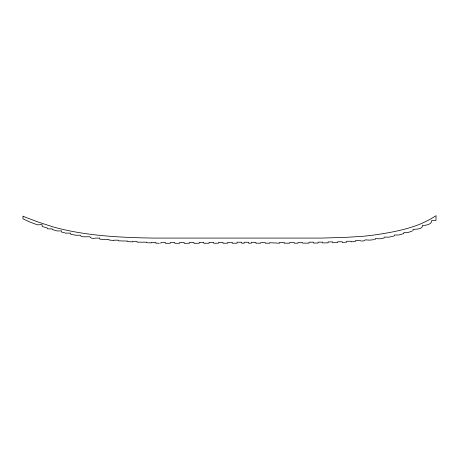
<?xml version="1.0" encoding="UTF-8"?>
<svg xmlns="http://www.w3.org/2000/svg" width="459" height="459" viewBox="0 0 459 459"><rect width="100%" height="100%" fill="white"/><g stroke="black" fill="none" stroke-linecap="round" stroke-linejoin="round"><path stroke-width="0.69" d="M412.957 230.814L413.089 229.311C415.498 229.311 423.1 229.248 422.532 225.266C425.327 225.759 432.367 224.365 431.724 220.406L435.981 220.406L436.05 215.678A102.982 102.982 0 0 1 418.258 224.847C403.983 230.229 388.865 232.868 373.821 235.054A250.373 250.373 0 0 1 362.788 236.293L346.47 237.314L321.748 238.078L153.822 238.089C121.624 237.578 89.086 236.075 57.736 228.186A186.503 186.503 0 0 1 52.355 226.689L38.315 222.093L24.929 217.027A74.146 74.146 0 0 1 22.996 216.132L22.95 218.788L27.603 220.986A99.58 99.58 0 0 0 32.876 223.16L37.529 224.847L42.125 224.571L42.125 226.413L47.644 228.169L47.644 228.875L52.24 228.875L52.24 229.517L56.968 230.923L61.558 230.923L61.558 232.047L64.822 232.868M412.159 231.078L407.982 232.518L403.897 232.518L403.782 233.602M403.404 233.706L398.888 235.002L394.292 235.002L394.292 235.978M393.696 236.11L388.664 237.188L384.068 237.096L384.017 238.089M383.322 238.215L379.817 238.806L375.221 238.611L375.123 239.489M374.934 239.512L374.647 239.552M373.769 239.667L369.845 240.137L365.249 239.856C365.043 241.21 360.699 241.279 360.051 240.625L355.461 240.625L355.461 241.497L351.169 241.83L351.169 241.268L346.574 241.268L346.574 242.163L342.678 242.398L342.248 242.421L342.248 241.755L337.658 241.755L337.658 242.604L332.712 242.725L332.712 241.916L328.116 241.916L328.116 242.822L322.671 242.926L322.671 242.163L318.076 242.163L318.076 243.012L314.22 243.069L313.606 243.081L313.606 242.197L309.01 242.197L309.01 243.121L302.619 243.15L302.619 242.564L298.023 242.564L298.023 243.167L294.167 243.172L294.167 242.541L289.572 242.541L289.572 243.178L284.196 243.184L284.196 242.369L279.6 242.369L279.6 243.19L269.703 242.725L269.703 243.195L265.308 243.201L265.308 242.622L260.712 242.622L260.712 243.201L255.915 243.207L255.915 242.306L251.32 242.306L251.32 243.207L248.577 243.207L248.577 242.26L244.154 242.26L244.154 243.207L241.698 243.213L241.698 242.209L237.108 242.209L237.108 243.213L232.311 243.213L232.311 242.341L227.716 242.341L227.716 243.218L223.028 243.224L223.028 242.409L218.432 242.409L218.432 243.224L213.636 243.23L213.636 242.375L209.04 242.375L209.04 243.236L203.807 243.247L203.807 242.358L199.212 242.358L199.212 243.259L193.945 243.276L193.945 242.513L189.349 242.513L189.349 243.287L184.191 243.299L184.191 242.507L179.595 242.507L179.595 243.293L174.799 243.293L174.799 242.495L170.203 242.495L170.203 243.299L165.515 243.322L165.515 242.518L160.925 242.518L160.834 243.316M159.313 243.287L155.871 243.172L155.871 242.346L151.281 242.346L151.281 242.937L146.519 242.679L146.519 242.186L137.126 242.168L137.126 241.56L132.531 241.56L132.531 241.893L127.734 241.566L127.734 241.09L118.491 240.86L118.491 240.189L113.895 240.189L113.895 240.482L109.099 240.063L109.099 239.655L104.503 239.655L99.781 239.11L99.781 238.106L95.185 238.106C94.405 238.669 89.93 238.456 90.062 236.781L85.466 236.781C84.427 236.93 80.4 236.907 80.377 235.215L75.666 235.243L70.697 234.21L70.697 233.115L65.941 233.138M65.78 233.097L65.459 233.023"/></g></svg>
